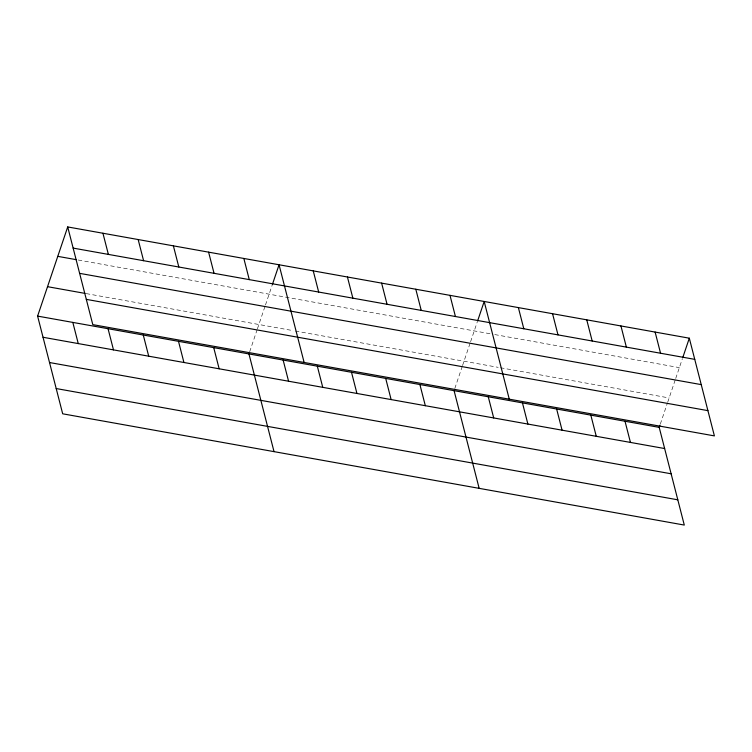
<?xml version="1.0" encoding="UTF-8"?>
<svg xmlns="http://www.w3.org/2000/svg" width="752" height="752" viewBox="0 0 752 752"><rect width="100%" height="100%" fill="white"/><g stroke="black" fill="none" stroke-linecap="round" stroke-linejoin="round"><path stroke-width="0.56" stroke-dasharray="3.76 2.82" d="M249.683 351.757L257.043 329.959M257.41 328.868L265.099 306.102M265.465 305.021L272.431 284.378M454.81 388.474L462.17 366.675M462.536 365.585L470.226 342.818M470.592 341.737L477.191 322.185M660.312 424.1L667.297 403.392M667.673 402.301L675.352 379.534M675.719 378.453L682.318 358.901M78.227 260.023L490.201 333.756M494.76 334.574L679.376 367.625M86.17 293.59L293.073 330.626M295.348 331.04L498.2 367.343M500.475 367.756L669.139 397.94"/><path stroke-width="1.13" d="M659.936 425.19L659.203 427.371L684.292 525.065L62.689 413.807L37.6 316.103L67.708 226.935L689.311 338.193L714.4 435.897L92.797 324.629L67.708 226.935M272.431 284.378L279.058 264.76L304.137 362.464M477.558 321.095L484.185 301.477L509.273 399.18M682.694 357.811L689.311 338.193M73.141 248.094L694.754 359.362M57.772 256.357L75.952 259.609M79.627 273.352L701.231 384.62M47.536 286.681L85.032 293.393M86.311 299.371L707.914 410.639M37.6 316.103L659.203 427.371M43.033 337.272L664.636 448.54M49.519 362.53L671.122 473.788M56.203 388.549L677.806 499.817M655.124 332.074L660.557 353.243M620.936 325.954L626.369 347.123M625.015 421.252L630.449 442.42M586.748 319.835L592.181 341.004M590.828 415.132L596.261 436.301M552.56 313.716L557.993 334.884M556.64 409.013L562.073 430.182M518.372 307.596L523.806 328.765M522.452 402.893L527.885 424.062M488.264 396.774L493.697 417.943M449.997 295.357L455.43 316.526M454.076 390.655L479.156 488.349M415.809 289.238L421.242 310.407M419.889 384.535L425.322 405.704M381.621 283.119L387.054 304.287M385.701 378.416L391.134 399.585M347.433 276.999L352.867 298.168M351.513 372.296L356.946 393.465M313.246 270.88L318.679 292.049M317.325 366.177L322.758 387.346M283.137 360.058L288.571 381.226M243.836 258.453L249.269 279.622M248.95 353.938L274.029 451.632M208.605 252.146L214.047 273.314M213.718 347.631L219.152 368.8M173.383 245.848L178.816 267.007M178.497 341.323L183.93 362.492M138.161 239.54L143.594 260.709M143.275 335.025L148.708 356.185M102.939 233.233L108.373 254.402M108.053 328.718L113.486 349.887M72.822 322.411L78.255 343.579"/></g></svg>
